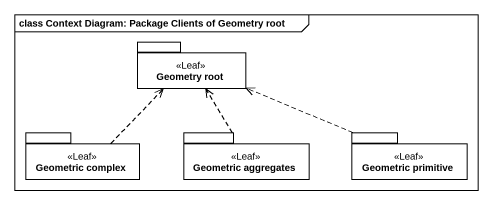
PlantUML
@startuml
mainframe class Context Diagram: Package Clients of Geometry root
package "Geometry root" as Geometry_root <<Leaf>> {
}
package "Geometric complex" as Geometric_complex <<Leaf>> {
}
package "Geometric aggregates" as Geometric_aggregates <<Leaf>> {
}
package "Geometric primitive" as Geometric_primitive <<Leaf>> {
}
Geometric_complex .up.> Geometry_root
Geometric_aggregates .up.> Geometry_root
Geometric_primitive .left.> Geometry_root
@enduml
